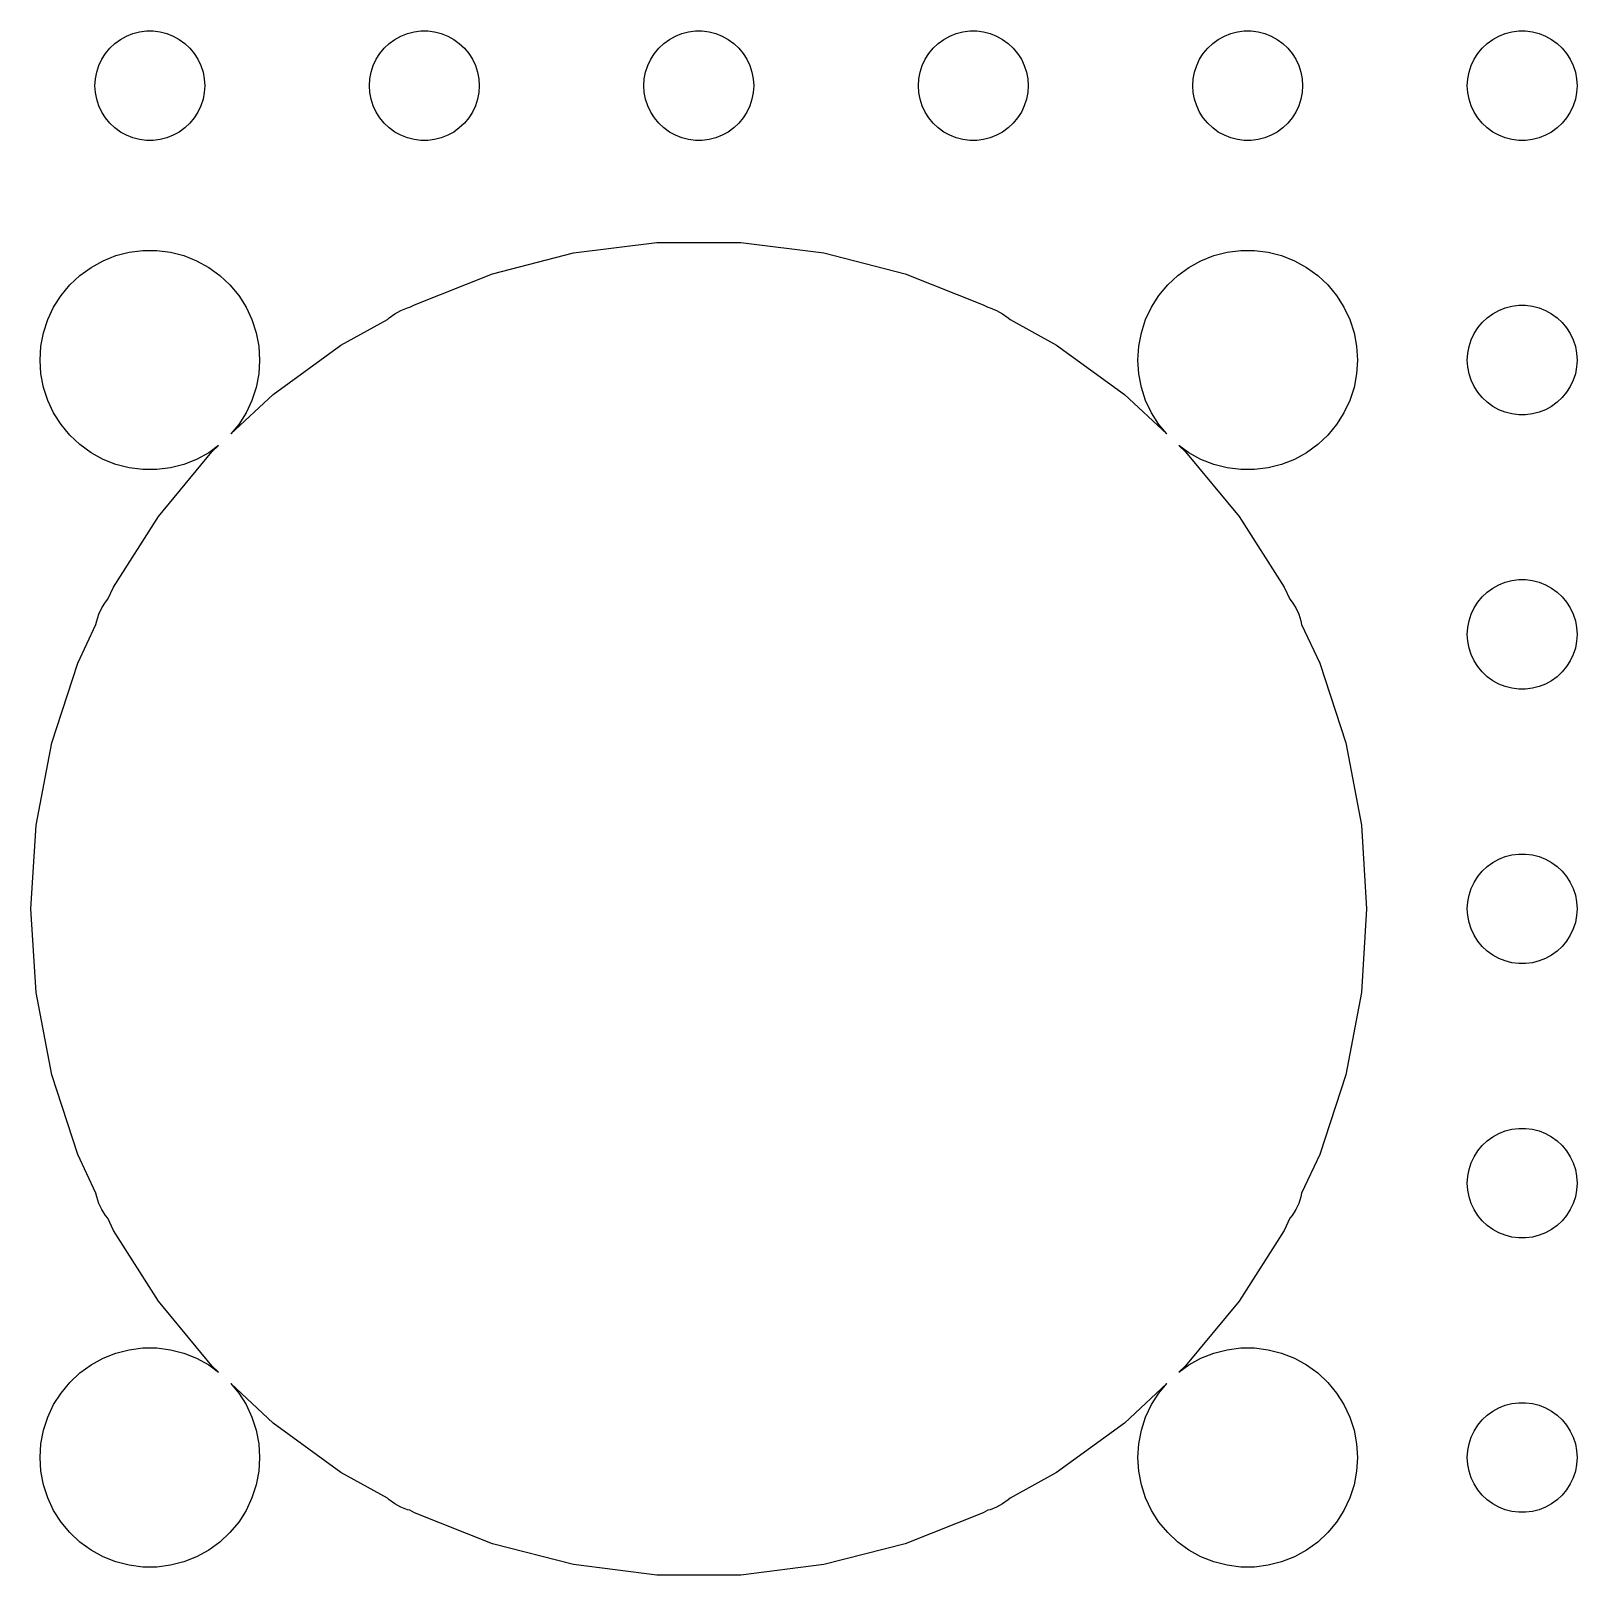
# Model space of a CAD drawing. Header units: metres. Extents: x -157 to 157, y -157 to 157.
# Drawn here: x -18.25 to 24, y -18.21 to 24 of the extents above; entities that cross this region are included whole.
import ezdxf

# ---------------------------------------------------------------- set-up
doc = ezdxf.new("R2010")
doc.units = ezdxf.units.M

msp = doc.modelspace()

# ---------------------------------------------------------------- linework, layer by layer
for p, q in [((-15.9561, 23.6558), (-15.8037, 23.7665)), ((-15.8037, 23.7665), (-15.6387, 23.8572)), ((-15.6387, 23.8572), (-15.4635, 23.9266)), ((-15.4635, 23.9266), (-15.2811, 23.9734)), ((-15.2811, 23.9734), (-15.0942, 23.997)), ((-15.0942, 23.997), (-14.9058, 23.997)), ((-14.9058, 23.997), (-14.7189, 23.9734)), ((-14.7189, 23.9734), (-14.5365, 23.9266)), ((-14.5365, 23.9266), (-14.3613, 23.8572)), ((-14.3613, 23.8572), (-14.1963, 23.7665)), ((-14.1963, 23.7665), (-14.0439, 23.6558)), ((-8.45613, 23.6558), (-8.30373, 23.7665)), ((-8.30373, 23.7665), (-8.13866, 23.8572)), ((-8.13866, 23.8572), (-7.96352, 23.9266)), ((-7.96352, 23.9266), (-7.78107, 23.9734)), ((-7.78107, 23.9734), (-7.59418, 23.997)), ((-7.59418, 23.997), (-7.40581, 23.997)), ((-7.40581, 23.997), (-7.21892, 23.9734)), ((-7.21892, 23.9734), (-7.03647, 23.9266)), ((-7.03647, 23.9266), (-6.86133, 23.8572)), ((-6.86133, 23.8572), (-6.69626, 23.7665)), ((-6.69626, 23.7665), (-6.54385, 23.6558)), ((-0.95613, 23.6558), (-0.80373, 23.7665)), ((-0.80373, 23.7665), (-0.63866, 23.8572)), ((-0.63866, 23.8572), (-0.46352, 23.9266)), ((-0.46352, 23.9266), (-0.28107, 23.9734)), ((-0.28107, 23.9734), (-0.09418, 23.997)), ((-0.09418, 23.997), (0.09418, 23.997)), ((0.09418, 23.997), (0.28107, 23.9734)), ((0.28107, 23.9734), (0.46352, 23.9266)), ((0.46352, 23.9266), (0.63866, 23.8572)), ((0.63866, 23.8572), (0.80373, 23.7665)), ((0.80373, 23.7665), (0.95613, 23.6558)), ((6.54385, 23.6558), (6.69626, 23.7665)), ((6.69626, 23.7665), (6.86133, 23.8572)), ((6.86133, 23.8572), (7.03647, 23.9266)), ((7.03647, 23.9266), (7.21892, 23.9734)), ((7.21892, 23.9734), (7.40581, 23.997)), ((7.40581, 23.997), (7.59418, 23.997)), ((7.59418, 23.997), (7.78107, 23.9734)), ((7.78107, 23.9734), (7.96352, 23.9266)), ((7.96352, 23.9266), (8.13866, 23.8572)), ((8.13866, 23.8572), (8.30373, 23.7665)), ((8.30373, 23.7665), (8.45613, 23.6558)), ((14.0439, 23.6558), (14.1963, 23.7665)), ((14.1963, 23.7665), (14.3613, 23.8572)), ((14.3613, 23.8572), (14.5365, 23.9266)), ((14.5365, 23.9266), (14.7189, 23.9734)), ((14.7189, 23.9734), (14.9058, 23.997)), ((14.9058, 23.997), (15.0942, 23.997)), ((15.0942, 23.997), (15.2811, 23.9734)), ((15.2811, 23.9734), (15.4635, 23.9266)), ((15.4635, 23.9266), (15.6387, 23.8572)), ((15.6387, 23.8572), (15.8037, 23.7665)), ((15.8037, 23.7665), (15.9561, 23.6558)), ((21.5439, 23.6558), (21.6963, 23.7665)), ((21.6963, 23.7665), (21.8613, 23.8572)), ((21.8613, 23.8572), (22.0365, 23.9266)), ((22.0365, 23.9266), (22.2189, 23.9734)), ((22.2189, 23.9734), (22.4058, 23.997)), ((22.4058, 23.997), (22.5942, 23.997)), ((22.5942, 23.997), (22.7811, 23.9734)), ((22.7811, 23.9734), (22.9635, 23.9266)), ((22.9635, 23.9266), (23.1387, 23.8572)), ((23.1387, 23.8572), (23.3037, 23.7665)), ((23.3037, 23.7665), (23.4561, 23.6558)), ((-16.3145, 23.2226), (-16.2135, 23.3817)), ((-16.2135, 23.3817), (-16.0934, 23.5268)), ((-16.0934, 23.5268), (-15.9561, 23.6558)), ((-14.0439, 23.6558), (-13.9065, 23.5268)), ((-13.9065, 23.5268), (-13.7865, 23.3817)), ((-13.7865, 23.3817), (-13.6855, 23.2226)), ((-8.81445, 23.2226), (-8.71352, 23.3817)), ((-8.71352, 23.3817), (-8.59344, 23.5268)), ((-8.59344, 23.5268), (-8.45613, 23.6558)), ((-6.54385, 23.6558), (-6.40654, 23.5268)), ((-6.40654, 23.5268), (-6.28647, 23.3817)), ((-6.28647, 23.3817), (-6.18553, 23.2226)), ((-1.31445, 23.2226), (-1.21352, 23.3817)), ((-1.21352, 23.3817), (-1.09344, 23.5268)), ((-1.09344, 23.5268), (-0.95613, 23.6558)), ((0.95613, 23.6558), (1.09344, 23.5268)), ((1.09344, 23.5268), (1.21352, 23.3817)), ((1.21352, 23.3817), (1.31445, 23.2226)), ((6.18553, 23.2226), (6.28647, 23.3817)), ((6.28647, 23.3817), (6.40654, 23.5268)), ((6.40654, 23.5268), (6.54385, 23.6558)), ((8.45613, 23.6558), (8.59344, 23.5268)), ((8.59344, 23.5268), (8.71352, 23.3817)), ((8.71352, 23.3817), (8.81445, 23.2226)), ((13.6855, 23.2226), (13.7865, 23.3817)), ((13.7865, 23.3817), (13.9065, 23.5268)), ((13.9065, 23.5268), (14.0439, 23.6558)), ((15.9561, 23.6558), (16.0934, 23.5268)), ((16.0934, 23.5268), (16.2135, 23.3817)), ((16.2135, 23.3817), (16.3145, 23.2226)), ((21.1855, 23.2226), (21.2865, 23.3817)), ((21.2865, 23.3817), (21.4065, 23.5268)), ((21.4065, 23.5268), (21.5439, 23.6558)), ((23.4561, 23.6558), (23.5934, 23.5268)), ((23.5934, 23.5268), (23.7135, 23.3817)), ((23.7135, 23.3817), (23.8145, 23.2226)), ((-16.4882, 22.688), (-16.4529, 22.873)), ((-16.4529, 22.873), (-16.3947, 23.0522)), ((-16.3947, 23.0522), (-16.3145, 23.2226)), ((-13.6855, 23.2226), (-13.6053, 23.0522)), ((-13.6053, 23.0522), (-13.5471, 22.873)), ((-13.5471, 22.873), (-13.5118, 22.688)), ((-8.98816, 22.688), (-8.95287, 22.873)), ((-8.95287, 22.873), (-8.89465, 23.0522)), ((-8.89465, 23.0522), (-8.81445, 23.2226)), ((-6.18553, 23.2226), (-6.10533, 23.0522)), ((-6.10533, 23.0522), (-6.04712, 22.873)), ((-6.04712, 22.873), (-6.01183, 22.688)), ((-1.48816, 22.688), (-1.45287, 22.873)), ((-1.45287, 22.873), (-1.39465, 23.0522)), ((-1.39465, 23.0522), (-1.31445, 23.2226)), ((1.31445, 23.2226), (1.39465, 23.0522)), ((1.39465, 23.0522), (1.45287, 22.873)), ((1.45287, 22.873), (1.48816, 22.688)), ((6.01183, 22.688), (6.04712, 22.873)), ((6.04712, 22.873), (6.10533, 23.0522)), ((6.10533, 23.0522), (6.18553, 23.2226)), ((8.81445, 23.2226), (8.89465, 23.0522)), ((8.89465, 23.0522), (8.95287, 22.873)), ((8.95287, 22.873), (8.98816, 22.688)), ((13.5118, 22.688), (13.5471, 22.873)), ((13.5471, 22.873), (13.6053, 23.0522)), ((13.6053, 23.0522), (13.6855, 23.2226)), ((16.3145, 23.2226), (16.3947, 23.0522)), ((16.3947, 23.0522), (16.4529, 22.873)), ((16.4529, 22.873), (16.4882, 22.688)), ((21.0118, 22.688), (21.0471, 22.873)), ((21.0471, 22.873), (21.1053, 23.0522)), ((21.1053, 23.0522), (21.1855, 23.2226)), ((23.8145, 23.2226), (23.8947, 23.0522)), ((23.8947, 23.0522), (23.9529, 22.873)), ((23.9529, 22.873), (23.9882, 22.688)), ((-16.5, 22.5), (-16.4882, 22.688)), ((-16.4882, 22.312), (-16.5, 22.5)), ((-13.5118, 22.688), (-13.5, 22.5)), ((-13.5, 22.5), (-13.5118, 22.312)), ((-9, 22.5), (-8.98816, 22.688)), ((-8.98816, 22.312), (-9, 22.5)), ((-6.01183, 22.688), (-6, 22.5)), ((-6, 22.5), (-6.01183, 22.312)), ((-1.5, 22.5), (-1.48816, 22.688)), ((-1.48816, 22.312), (-1.5, 22.5)), ((1.48816, 22.688), (1.5, 22.5)), ((1.5, 22.5), (1.48816, 22.312)), ((6, 22.5), (6.01183, 22.688)), ((6.01183, 22.312), (6, 22.5)), ((8.98816, 22.688), (9, 22.5)), ((9, 22.5), (8.98816, 22.312)), ((13.5, 22.5), (13.5118, 22.688)), ((13.5118, 22.312), (13.5, 22.5)), ((16.4882, 22.688), (16.5, 22.5)), ((16.5, 22.5), (16.4882, 22.312)), ((21, 22.5), (21.0118, 22.688)), ((21.0118, 22.312), (21, 22.5)), ((23.9882, 22.688), (24, 22.5)), ((24, 22.5), (23.9882, 22.312)), ((-16.4529, 22.127), (-16.4882, 22.312)), ((-16.3947, 21.9478), (-16.4529, 22.127)), ((-13.5471, 22.127), (-13.6053, 21.9478)), ((-13.5118, 22.312), (-13.5471, 22.127)), ((-8.95287, 22.127), (-8.98816, 22.312)), ((-8.89465, 21.9478), (-8.95287, 22.127)), ((-6.04712, 22.127), (-6.10533, 21.9478)), ((-6.01183, 22.312), (-6.04712, 22.127)), ((-1.45287, 22.127), (-1.48816, 22.312)), ((-1.39465, 21.9478), (-1.45287, 22.127)), ((1.45287, 22.127), (1.39465, 21.9478)), ((1.48816, 22.312), (1.45287, 22.127)), ((6.04712, 22.127), (6.01183, 22.312)), ((6.10533, 21.9478), (6.04712, 22.127)), ((8.95287, 22.127), (8.89465, 21.9478)), ((8.98816, 22.312), (8.95287, 22.127)), ((13.5471, 22.127), (13.5118, 22.312)), ((13.6053, 21.9478), (13.5471, 22.127)), ((16.4529, 22.127), (16.3947, 21.9478)), ((16.4882, 22.312), (16.4529, 22.127)), ((21.0471, 22.127), (21.0118, 22.312)), ((21.1053, 21.9478), (21.0471, 22.127)), ((23.9529, 22.127), (23.8947, 21.9478)), ((23.9882, 22.312), (23.9529, 22.127)), ((-16.3145, 21.7774), (-16.3947, 21.9478)), ((-16.2135, 21.6183), (-16.3145, 21.7774)), ((-16.0934, 21.4732), (-16.2135, 21.6183)), ((-13.7865, 21.6183), (-13.9065, 21.4732)), ((-13.6855, 21.7774), (-13.7865, 21.6183)), ((-13.6053, 21.9478), (-13.6855, 21.7774)), ((-8.81445, 21.7774), (-8.89465, 21.9478)), ((-8.71352, 21.6183), (-8.81445, 21.7774)), ((-8.59344, 21.4732), (-8.71352, 21.6183)), ((-6.28647, 21.6183), (-6.40654, 21.4732)), ((-6.18553, 21.7774), (-6.28647, 21.6183)), ((-6.10533, 21.9478), (-6.18553, 21.7774)), ((-1.31445, 21.7774), (-1.39465, 21.9478)), ((-1.21352, 21.6183), (-1.31445, 21.7774)), ((-1.09344, 21.4732), (-1.21352, 21.6183)), ((1.21352, 21.6183), (1.09344, 21.4732)), ((1.31445, 21.7774), (1.21352, 21.6183)), ((1.39465, 21.9478), (1.31445, 21.7774)), ((6.18553, 21.7774), (6.10533, 21.9478)), ((6.28647, 21.6183), (6.18553, 21.7774)), ((6.40654, 21.4732), (6.28647, 21.6183)), ((8.71352, 21.6183), (8.59344, 21.4732)), ((8.81445, 21.7774), (8.71352, 21.6183)), ((8.89465, 21.9478), (8.81445, 21.7774)), ((13.6855, 21.7774), (13.6053, 21.9478)), ((13.7865, 21.6183), (13.6855, 21.7774)), ((13.9065, 21.4732), (13.7865, 21.6183)), ((16.2135, 21.6183), (16.0934, 21.4732)), ((16.3145, 21.7774), (16.2135, 21.6183)), ((16.3947, 21.9478), (16.3145, 21.7774)), ((21.1855, 21.7774), (21.1053, 21.9478)), ((21.2865, 21.6183), (21.1855, 21.7774)), ((21.4065, 21.4732), (21.2865, 21.6183)), ((23.7135, 21.6183), (23.5934, 21.4732)), ((23.8145, 21.7774), (23.7135, 21.6183)), ((23.8947, 21.9478), (23.8145, 21.7774)), ((-15.9561, 21.3442), (-16.0934, 21.4732)), ((-15.8037, 21.2335), (-15.9561, 21.3442)), ((-15.6387, 21.1427), (-15.8037, 21.2335)), ((-15.4635, 21.0734), (-15.6387, 21.1427)), ((-14.3613, 21.1427), (-14.5365, 21.0734)), ((-14.1963, 21.2335), (-14.3613, 21.1427)), ((-14.0439, 21.3442), (-14.1963, 21.2335)), ((-13.9065, 21.4732), (-14.0439, 21.3442)), ((-8.45613, 21.3442), (-8.59344, 21.4732)), ((-8.30373, 21.2335), (-8.45613, 21.3442)), ((-8.13866, 21.1427), (-8.30373, 21.2335)), ((-7.96352, 21.0734), (-8.13866, 21.1427)), ((-6.86133, 21.1427), (-7.03647, 21.0734)), ((-6.69626, 21.2335), (-6.86133, 21.1427)), ((-6.54385, 21.3442), (-6.69626, 21.2335)), ((-6.40654, 21.4732), (-6.54385, 21.3442)), ((-0.95613, 21.3442), (-1.09344, 21.4732)), ((-0.80373, 21.2335), (-0.95613, 21.3442)), ((-0.63866, 21.1427), (-0.80373, 21.2335)), ((-0.46352, 21.0734), (-0.63866, 21.1427)), ((0.63866, 21.1427), (0.46352, 21.0734)), ((0.80373, 21.2335), (0.63866, 21.1427)), ((0.95613, 21.3442), (0.80373, 21.2335)), ((1.09344, 21.4732), (0.95613, 21.3442)), ((6.54385, 21.3442), (6.40654, 21.4732)), ((6.69626, 21.2335), (6.54385, 21.3442)), ((6.86133, 21.1427), (6.69626, 21.2335)), ((7.03647, 21.0734), (6.86133, 21.1427)), ((8.13866, 21.1427), (7.96352, 21.0734)), ((8.30373, 21.2335), (8.13866, 21.1427)), ((8.45613, 21.3442), (8.30373, 21.2335)), ((8.59344, 21.4732), (8.45613, 21.3442)), ((14.0439, 21.3442), (13.9065, 21.4732)), ((14.1963, 21.2335), (14.0439, 21.3442)), ((14.3613, 21.1427), (14.1963, 21.2335)), ((14.5365, 21.0734), (14.3613, 21.1427)), ((15.6387, 21.1427), (15.4635, 21.0734)), ((15.8037, 21.2335), (15.6387, 21.1427)), ((15.9561, 21.3442), (15.8037, 21.2335)), ((16.0934, 21.4732), (15.9561, 21.3442)), ((21.5439, 21.3442), (21.4065, 21.4732)), ((21.6963, 21.2335), (21.5439, 21.3442)), ((21.8613, 21.1427), (21.6963, 21.2335)), ((22.0365, 21.0734), (21.8613, 21.1427)), ((23.1387, 21.1427), (22.9635, 21.0734)), ((23.3037, 21.2335), (23.1387, 21.1427)), ((23.4561, 21.3442), (23.3037, 21.2335)), ((23.5934, 21.4732), (23.4561, 21.3442)), ((-15.2811, 21.0266), (-15.4635, 21.0734)), ((-15.0942, 21.003), (-15.2811, 21.0266)), ((-14.9058, 21.003), (-15.0942, 21.003)), ((-14.7189, 21.0266), (-14.9058, 21.003)), ((-14.5365, 21.0734), (-14.7189, 21.0266)), ((-7.78107, 21.0266), (-7.96352, 21.0734)), ((-7.59418, 21.003), (-7.78107, 21.0266)), ((-7.40581, 21.003), (-7.59418, 21.003)), ((-7.21892, 21.0266), (-7.40581, 21.003)), ((-7.03647, 21.0734), (-7.21892, 21.0266)), ((-0.28107, 21.0266), (-0.46352, 21.0734)), ((-0.09418, 21.003), (-0.28107, 21.0266)), ((0.09418, 21.003), (-0.09418, 21.003)), ((0.28107, 21.0266), (0.09418, 21.003)), ((0.46352, 21.0734), (0.28107, 21.0266)), ((7.21892, 21.0266), (7.03647, 21.0734)), ((7.40581, 21.003), (7.21892, 21.0266)), ((7.59418, 21.003), (7.40581, 21.003)), ((7.78107, 21.0266), (7.59418, 21.003)), ((7.96352, 21.0734), (7.78107, 21.0266)), ((14.7189, 21.0266), (14.5365, 21.0734)), ((14.9058, 21.003), (14.7189, 21.0266)), ((15.0942, 21.003), (14.9058, 21.003)), ((15.2811, 21.0266), (15.0942, 21.003)), ((15.4635, 21.0734), (15.2811, 21.0266)), ((22.2189, 21.0266), (22.0365, 21.0734)), ((22.4058, 21.003), (22.2189, 21.0266)), ((22.5942, 21.003), (22.4058, 21.003)), ((22.7811, 21.0266), (22.5942, 21.003)), ((22.9635, 21.0734), (22.7811, 21.0266)), ((-3.41971, 17.9267), (-1.14592, 18.214)), ((-1.14592, 18.214), (1.14592, 18.214)), ((1.14592, 18.214), (3.41971, 17.9267)), ((-16.2773, 17.7145), (-15.927, 17.8532)), ((-15.927, 17.8532), (-15.5621, 17.9469)), ((-15.5621, 17.9469), (-15.1884, 17.9941)), ((-15.1884, 17.9941), (-14.8116, 17.9941)), ((-14.8116, 17.9941), (-14.4379, 17.9469)), ((-14.4379, 17.9469), (-14.0729, 17.8532)), ((-14.0729, 17.8532), (-13.7227, 17.7145)), ((-5.63956, 17.3568), (-3.41971, 17.9267)), ((3.41971, 17.9267), (5.63956, 17.3568)), ((13.7227, 17.7145), (14.0729, 17.8532)), ((14.0729, 17.8532), (14.4379, 17.9469)), ((14.4379, 17.9469), (14.8116, 17.9941)), ((14.8116, 17.9941), (15.1884, 17.9941)), ((15.1884, 17.9941), (15.5621, 17.9469)), ((15.5621, 17.9469), (15.927, 17.8532)), ((15.927, 17.8532), (16.2773, 17.7145)), ((-16.9123, 17.3115), (-16.6075, 17.533)), ((-16.6075, 17.533), (-16.2773, 17.7145)), ((-13.7227, 17.7145), (-13.3925, 17.533)), ((-13.3925, 17.533), (-13.0877, 17.3115)), ((-7.77046, 16.5131), (-5.63956, 17.3568)), ((5.63956, 17.3568), (7.77046, 16.5131)), ((13.0877, 17.3115), (13.3925, 17.533)), ((13.3925, 17.533), (13.7227, 17.7145)), ((16.2773, 17.7145), (16.6075, 17.533)), ((16.6075, 17.533), (16.9123, 17.3115)), ((-17.427, 16.7634), (-17.1869, 17.0536)), ((-17.1869, 17.0536), (-16.9123, 17.3115)), ((-13.0877, 17.3115), (-12.8131, 17.0536)), ((-12.8131, 17.0536), (-12.5729, 16.7634)), ((12.5729, 16.7634), (12.8131, 17.0536)), ((12.8131, 17.0536), (13.0877, 17.3115)), ((16.9123, 17.3115), (17.1869, 17.0536)), ((17.1869, 17.0536), (17.427, 16.7634)), ((-17.6289, 16.4453), (-17.427, 16.7634)), ((-12.5729, 16.7634), (-12.3711, 16.4453)), ((-7.89655, 16.4438), (-7.77046, 16.5131)), ((7.77046, 16.5131), (7.89655, 16.4438)), ((12.3711, 16.4453), (12.5729, 16.7634)), ((17.427, 16.7634), (17.6289, 16.4453)), ((22.2189, 16.4734), (22.4058, 16.497)), ((22.4058, 16.497), (22.5942, 16.497)), ((22.5942, 16.497), (22.7811, 16.4734)), ((-17.9057, 15.7461), (-17.7893, 16.1044)), ((-17.7893, 16.1044), (-17.6289, 16.4453)), ((-12.3711, 16.4453), (-12.2107, 16.1044)), ((-12.2107, 16.1044), (-12.0942, 15.7461)), ((-9.77882, 15.409), (-8.50653, 16.1084)), ((-8.50653, 16.1084), (-8.45613, 16.1558)), ((-8.45613, 16.1558), (-8.30373, 16.2665)), ((-8.30373, 16.2665), (-8.13866, 16.3572)), ((-8.13866, 16.3572), (-7.96352, 16.4266)), ((-7.96352, 16.4266), (-7.89655, 16.4438)), ((7.89655, 16.4438), (7.96352, 16.4266)), ((7.96352, 16.4266), (8.13866, 16.3572)), ((8.13866, 16.3572), (8.30373, 16.2665)), ((8.30373, 16.2665), (8.45613, 16.1558)), ((8.45613, 16.1558), (8.50653, 16.1084)), ((8.50653, 16.1084), (9.77882, 15.409)), ((12.0942, 15.7461), (12.2107, 16.1044)), ((12.2107, 16.1044), (12.3711, 16.4453)), ((17.6289, 16.4453), (17.7893, 16.1044)), ((17.7893, 16.1044), (17.9057, 15.7461)), ((21.4065, 16.0268), (21.5439, 16.1558)), ((21.5439, 16.1558), (21.6963, 16.2665)), ((21.6963, 16.2665), (21.8613, 16.3572)), ((21.8613, 16.3572), (22.0365, 16.4266)), ((22.0365, 16.4266), (22.2189, 16.4734)), ((22.7811, 16.4734), (22.9635, 16.4266)), ((22.9635, 16.4266), (23.1387, 16.3572)), ((23.1387, 16.3572), (23.3037, 16.2665)), ((23.3037, 16.2665), (23.4561, 16.1558)), ((23.4561, 16.1558), (23.5934, 16.0268)), ((-17.9763, 15.376), (-17.9057, 15.7461)), ((-12.0942, 15.7461), (-12.0237, 15.376)), ((12.0237, 15.376), (12.0942, 15.7461)), ((17.9057, 15.7461), (17.9763, 15.376)), ((21.1053, 15.5522), (21.1855, 15.7226)), ((21.1855, 15.7226), (21.2865, 15.8817)), ((21.2865, 15.8817), (21.4065, 16.0268)), ((23.5934, 16.0268), (23.7135, 15.8817)), ((23.7135, 15.8817), (23.8145, 15.7226)), ((23.8145, 15.7226), (23.8947, 15.5522)), ((-18, 15), (-17.9763, 15.376)), ((-12.0237, 15.376), (-12, 15)), ((-11.633, 14.0619), (-9.77882, 15.409)), ((9.77882, 15.409), (11.633, 14.0619)), ((12, 15), (12.0237, 15.376)), ((17.9763, 15.376), (18, 15)), ((21.0118, 15.188), (21.0471, 15.373)), ((21.0471, 15.373), (21.1053, 15.5522)), ((23.8947, 15.5522), (23.9529, 15.373)), ((23.9529, 15.373), (23.9882, 15.188)), ((-17.9763, 14.624), (-18, 15)), ((-12, 15), (-12.0237, 14.624)), ((12.0237, 14.624), (12, 15)), ((18, 15), (17.9763, 14.624)), ((21, 15), (21.0118, 15.188)), ((21.0118, 14.812), (21, 15)), ((21.0471, 14.627), (21.0118, 14.812)), ((23.9882, 14.812), (23.9529, 14.627)), ((23.9882, 15.188), (24, 15)), ((24, 15), (23.9882, 14.812)), ((-17.9057, 14.2539), (-17.9763, 14.624)), ((-12.0237, 14.624), (-12.0942, 14.2539)), ((12.0942, 14.2539), (12.0237, 14.624)), ((17.9763, 14.624), (17.9057, 14.2539)), ((21.1053, 14.4478), (21.0471, 14.627)), ((21.1855, 14.2774), (21.1053, 14.4478)), ((23.8947, 14.4478), (23.8145, 14.2774)), ((23.9529, 14.627), (23.8947, 14.4478)), ((-17.7893, 13.8956), (-17.9057, 14.2539)), ((-12.786, 12.9791), (-11.633, 14.0619)), ((-12.0942, 14.2539), (-12.2107, 13.8956)), ((11.633, 14.0619), (12.786, 12.9791)), ((12.2107, 13.8956), (12.0942, 14.2539)), ((17.9057, 14.2539), (17.7893, 13.8956)), ((21.2865, 14.1183), (21.1855, 14.2774)), ((21.4065, 13.9732), (21.2865, 14.1183)), ((21.5439, 13.8442), (21.4065, 13.9732)), ((23.5934, 13.9732), (23.4561, 13.8442)), ((23.7135, 14.1183), (23.5934, 13.9732)), ((23.8145, 14.2774), (23.7135, 14.1183)), ((-17.6289, 13.5547), (-17.7893, 13.8956)), ((-17.427, 13.2366), (-17.6289, 13.5547)), ((-12.3711, 13.5547), (-12.5729, 13.2366)), ((-12.2107, 13.8956), (-12.3711, 13.5547)), ((12.3711, 13.5547), (12.2107, 13.8956)), ((12.5729, 13.2366), (12.3711, 13.5547)), ((17.6289, 13.5547), (17.427, 13.2366)), ((17.7893, 13.8956), (17.6289, 13.5547)), ((21.6963, 13.7335), (21.5439, 13.8442)), ((21.8613, 13.6427), (21.6963, 13.7335)), ((22.0365, 13.5734), (21.8613, 13.6427)), ((22.2189, 13.5266), (22.0365, 13.5734)), ((22.4058, 13.5029), (22.2189, 13.5266)), ((22.7811, 13.5266), (22.5942, 13.5029)), ((22.9635, 13.5734), (22.7811, 13.5266)), ((23.1387, 13.6427), (22.9635, 13.5734)), ((23.3037, 13.7335), (23.1387, 13.6427)), ((23.4561, 13.8442), (23.3037, 13.7335)), ((-17.1869, 12.9464), (-17.427, 13.2366)), ((-12.5729, 13.2366), (-12.786, 12.9791)), ((12.786, 12.9791), (12.5729, 13.2366)), ((17.427, 13.2366), (17.1869, 12.9464)), ((22.5942, 13.5029), (22.4058, 13.5029)), ((-16.9123, 12.6884), (-17.1869, 12.9464)), ((-16.6075, 12.467), (-16.9123, 12.6884)), ((16.9123, 12.6884), (16.6075, 12.467)), ((17.1869, 12.9464), (16.9123, 12.6884)), ((-16.2773, 12.2855), (-16.6075, 12.467)), ((-15.927, 12.1468), (-16.2773, 12.2855)), ((-14.7646, 10.7271), (-13.3037, 12.493)), ((-13.7227, 12.2855), (-14.0729, 12.1468)), ((-13.3925, 12.467), (-13.7227, 12.2855)), ((-13.1221, 12.6635), (-13.3925, 12.467)), ((-13.3037, 12.493), (-13.1221, 12.6635)), ((13.3925, 12.467), (13.1221, 12.6635)), ((13.1221, 12.6635), (13.3037, 12.493)), ((13.3037, 12.493), (14.7646, 10.7271)), ((13.7227, 12.2855), (13.3925, 12.467)), ((14.0729, 12.1468), (13.7227, 12.2855)), ((16.2773, 12.2855), (15.927, 12.1468)), ((16.6075, 12.467), (16.2773, 12.2855)), ((-15.5621, 12.0531), (-15.927, 12.1468)), ((-15.1884, 12.0059), (-15.5621, 12.0531)), ((-14.8116, 12.0059), (-15.1884, 12.0059)), ((-14.4379, 12.0531), (-14.8116, 12.0059)), ((-14.0729, 12.1468), (-14.4379, 12.0531)), ((14.4379, 12.0531), (14.0729, 12.1468)), ((14.8116, 12.0059), (14.4379, 12.0531)), ((15.1884, 12.0059), (14.8116, 12.0059)), ((15.5621, 12.0531), (15.1884, 12.0059)), ((15.927, 12.1468), (15.5621, 12.0531)), ((-15.9926, 8.79199), (-14.7646, 10.7271)), ((14.7646, 10.7271), (15.9926, 8.79199)), ((21.8613, 8.85724), (22.0365, 8.92657)), ((22.0365, 8.92657), (22.2189, 8.97342)), ((22.2189, 8.97342), (22.4058, 8.99704)), ((22.4058, 8.99704), (22.5942, 8.99704)), ((22.5942, 8.99704), (22.7811, 8.97342)), ((22.7811, 8.97342), (22.9635, 8.92657)), ((22.9635, 8.92657), (23.1387, 8.85724)), ((-16.2135, 8.38167), (-16.1489, 8.45973)), ((-16.1489, 8.45973), (-15.9926, 8.79199)), ((15.9926, 8.79199), (16.1489, 8.45973)), ((16.1489, 8.45973), (16.2135, 8.38167)), ((21.2865, 8.38167), (21.4065, 8.52681)), ((21.4065, 8.52681), (21.5439, 8.65576)), ((21.5439, 8.65576), (21.6963, 8.76648)), ((21.6963, 8.76648), (21.8613, 8.85724)), ((23.1387, 8.85724), (23.3037, 8.76648)), ((23.3037, 8.76648), (23.4561, 8.65576)), ((23.4561, 8.65576), (23.5934, 8.52681)), ((23.5934, 8.52681), (23.7135, 8.38167)), ((-16.4529, 7.87303), (-16.3947, 8.05219)), ((-16.3947, 8.05219), (-16.3145, 8.22263)), ((-16.3145, 8.22263), (-16.2135, 8.38167)), ((16.2135, 8.38167), (16.3145, 8.22263)), ((16.3145, 8.22263), (16.3947, 8.05219)), ((16.3947, 8.05219), (16.4529, 7.87303)), ((21.0471, 7.87303), (21.1053, 8.05219)), ((21.1053, 8.05219), (21.1855, 8.22263)), ((21.1855, 8.22263), (21.2865, 8.38167)), ((23.7135, 8.38167), (23.8145, 8.22263)), ((23.8145, 8.22263), (23.8947, 8.05219)), ((23.8947, 8.05219), (23.9529, 7.87303)), ((-16.9684, 6.71826), (-16.4718, 7.77351)), ((-16.4718, 7.77351), (-16.4529, 7.87303)), ((16.4529, 7.87303), (16.4718, 7.77351)), ((16.4718, 7.77351), (16.9684, 6.71826)), ((21, 7.5), (21.0118, 7.68799)), ((21.0118, 7.68799), (21.0471, 7.87303)), ((23.9529, 7.87303), (23.9882, 7.68799)), ((23.9882, 7.68799), (24, 7.5)), ((21.0118, 7.312), (21, 7.5)), ((21.0471, 7.12695), (21.0118, 7.312)), ((23.9882, 7.312), (23.9529, 7.12695)), ((24, 7.5), (23.9882, 7.312)), ((21.1053, 6.9478), (21.0471, 7.12695)), ((21.1855, 6.77736), (21.1053, 6.9478)), ((21.2865, 6.61832), (21.1855, 6.77736)), ((23.8145, 6.77736), (23.7135, 6.61832)), ((23.8947, 6.9478), (23.8145, 6.77736)), ((23.9529, 7.12695), (23.8947, 6.9478)), ((-17.6766, 4.53859), (-16.9684, 6.71826)), ((16.9684, 6.71826), (17.6766, 4.53859)), ((21.4065, 6.47318), (21.2865, 6.61832)), ((21.5439, 6.34422), (21.4065, 6.47318)), ((21.6963, 6.23351), (21.5439, 6.34422)), ((23.4561, 6.34422), (23.3037, 6.23351)), ((23.5934, 6.47318), (23.4561, 6.34422)), ((23.7135, 6.61832), (23.5934, 6.47318)), ((21.8613, 6.14275), (21.6963, 6.23351)), ((22.0365, 6.07341), (21.8613, 6.14275)), ((22.2189, 6.02657), (22.0365, 6.07341)), ((22.4058, 6.00294), (22.2189, 6.02657)), ((22.5942, 6.00294), (22.4058, 6.00294)), ((22.7811, 6.02657), (22.5942, 6.00294)), ((22.9635, 6.07341), (22.7811, 6.02657)), ((23.1387, 6.14275), (22.9635, 6.07341)), ((23.3037, 6.23351), (23.1387, 6.14275)), ((-18.1061, 2.28732), (-17.6766, 4.53859)), ((17.6766, 4.53859), (18.1061, 2.28732)), ((-18.25, 0), (-18.1061, 2.28732)), ((18.1061, 2.28732), (18.25, 0)), ((21.6963, 1.26648), (21.8613, 1.35724)), ((21.8613, 1.35724), (22.0365, 1.42657)), ((22.0365, 1.42657), (22.2189, 1.47342)), ((22.2189, 1.47342), (22.4058, 1.49704)), ((22.4058, 1.49704), (22.5942, 1.49704)), ((22.5942, 1.49704), (22.7811, 1.47342)), ((22.7811, 1.47342), (22.9635, 1.42657)), ((22.9635, 1.42657), (23.1387, 1.35724)), ((23.1387, 1.35724), (23.3037, 1.26648)), ((21.1855, 0.72263), (21.2865, 0.88167)), ((21.2865, 0.88167), (21.4065, 1.02681)), ((21.4065, 1.02681), (21.5439, 1.15576)), ((21.5439, 1.15576), (21.6963, 1.26648)), ((23.3037, 1.26648), (23.4561, 1.15576)), ((23.4561, 1.15576), (23.5934, 1.02681)), ((23.5934, 1.02681), (23.7135, 0.88167)), ((23.7135, 0.88167), (23.8145, 0.72263)), ((21.0471, 0.37303), (21.1053, 0.55219)), ((21.1053, 0.55219), (21.1855, 0.72263)), ((23.8145, 0.72263), (23.8947, 0.55219)), ((23.8947, 0.55219), (23.9529, 0.37303)), ((-18.1061, -2.28732), (-18.25, 0)), ((18.25, 0), (18.1061, -2.28732)), ((21, 0), (21.0118, 0.18799)), ((21.0118, -0.18799), (21, 0)), ((21.0118, 0.18799), (21.0471, 0.37303)), ((23.9529, 0.37303), (23.9882, 0.18799)), ((23.9882, 0.18799), (24, 0)), ((24, 0), (23.9882, -0.18799)), ((21.0471, -0.37303), (21.0118, -0.18799)), ((21.1053, -0.55219), (21.0471, -0.37303)), ((23.9529, -0.37303), (23.8947, -0.55219)), ((23.9882, -0.18799), (23.9529, -0.37303)), ((21.1855, -0.72263), (21.1053, -0.55219)), ((21.2865, -0.88167), (21.1855, -0.72263)), ((23.8145, -0.72263), (23.7135, -0.88167)), ((23.8947, -0.55219), (23.8145, -0.72263)), ((21.4065, -1.02681), (21.2865, -0.88167)), ((21.5439, -1.15576), (21.4065, -1.02681)), ((21.6963, -1.26648), (21.5439, -1.15576)), ((21.8613, -1.35724), (21.6963, -1.26648)), ((23.3037, -1.26648), (23.1387, -1.35724)), ((23.4561, -1.15576), (23.3037, -1.26648)), ((23.5934, -1.02681), (23.4561, -1.15576)), ((23.7135, -0.88167), (23.5934, -1.02681)), ((22.0365, -1.42657), (21.8613, -1.35724)), ((22.2189, -1.47342), (22.0365, -1.42657)), ((22.4058, -1.49704), (22.2189, -1.47342)), ((22.5942, -1.49704), (22.4058, -1.49704)), ((22.7811, -1.47342), (22.5942, -1.49704)), ((22.9635, -1.42657), (22.7811, -1.47342)), ((23.1387, -1.35724), (22.9635, -1.42657)), ((-17.6766, -4.53859), (-18.1061, -2.28732)), ((18.1061, -2.28732), (17.6766, -4.53859)), ((-16.9684, -6.71826), (-17.6766, -4.53859)), ((17.6766, -4.53859), (16.9684, -6.71826)), ((21.5439, -6.34422), (21.6963, -6.23351)), ((21.6963, -6.23351), (21.8613, -6.14275)), ((21.8613, -6.14275), (22.0365, -6.07341)), ((22.0365, -6.07341), (22.2189, -6.02657)), ((22.2189, -6.02657), (22.4058, -6.00294)), ((22.4058, -6.00294), (22.5942, -6.00294)), ((22.5942, -6.00294), (22.7811, -6.02657)), ((22.7811, -6.02657), (22.9635, -6.07341)), ((22.9635, -6.07341), (23.1387, -6.14275)), ((23.1387, -6.14275), (23.3037, -6.23351)), ((23.3037, -6.23351), (23.4561, -6.34422)), ((-16.4718, -7.77351), (-16.9684, -6.71826)), ((16.9684, -6.71826), (16.4718, -7.77351)), ((21.1855, -6.77736), (21.2865, -6.61832)), ((21.2865, -6.61832), (21.4065, -6.47318)), ((21.4065, -6.47318), (21.5439, -6.34422)), ((23.4561, -6.34422), (23.5934, -6.47318)), ((23.5934, -6.47318), (23.7135, -6.61832)), ((23.7135, -6.61832), (23.8145, -6.77736)), ((21.0118, -7.312), (21.0471, -7.12695)), ((21.0471, -7.12695), (21.1053, -6.9478)), ((21.1053, -6.9478), (21.1855, -6.77736)), ((23.8145, -6.77736), (23.8947, -6.9478)), ((23.8947, -6.9478), (23.9529, -7.12695)), ((23.9529, -7.12695), (23.9882, -7.312)), ((21, -7.5), (21.0118, -7.312)), ((21.0118, -7.68799), (21, -7.5)), ((23.9882, -7.312), (24, -7.5)), ((24, -7.5), (23.9882, -7.68799)), ((-16.4529, -7.87303), (-16.4718, -7.77351)), ((-16.3947, -8.05219), (-16.4529, -7.87303)), ((16.4529, -7.87303), (16.3947, -8.05219)), ((16.4718, -7.77351), (16.4529, -7.87303)), ((21.0471, -7.87303), (21.0118, -7.68799)), ((21.1053, -8.05219), (21.0471, -7.87303)), ((23.9529, -7.87303), (23.8947, -8.05219)), ((23.9882, -7.68799), (23.9529, -7.87303)), ((-16.3145, -8.22263), (-16.3947, -8.05219)), ((-16.2135, -8.38167), (-16.3145, -8.22263)), ((-16.1489, -8.45973), (-16.2135, -8.38167)), ((16.2135, -8.38167), (16.1489, -8.45973)), ((16.3145, -8.22263), (16.2135, -8.38167)), ((16.3947, -8.05219), (16.3145, -8.22263)), ((21.1855, -8.22263), (21.1053, -8.05219)), ((21.2865, -8.38167), (21.1855, -8.22263)), ((21.4065, -8.52681), (21.2865, -8.38167)), ((23.7135, -8.38167), (23.5934, -8.52681)), ((23.8145, -8.22263), (23.7135, -8.38167)), ((23.8947, -8.05219), (23.8145, -8.22263)), ((-15.9926, -8.79199), (-16.1489, -8.45973)), ((-14.7646, -10.7271), (-15.9926, -8.79199)), ((15.9926, -8.79199), (14.7646, -10.7271)), ((16.1489, -8.45973), (15.9926, -8.79199)), ((21.5439, -8.65576), (21.4065, -8.52681)), ((21.6963, -8.76648), (21.5439, -8.65576)), ((21.8613, -8.85724), (21.6963, -8.76648)), ((22.0365, -8.92657), (21.8613, -8.85724)), ((23.1387, -8.85724), (22.9635, -8.92657)), ((23.3037, -8.76648), (23.1387, -8.85724)), ((23.4561, -8.65576), (23.3037, -8.76648)), ((23.5934, -8.52681), (23.4561, -8.65576)), ((22.2189, -8.97342), (22.0365, -8.92657)), ((22.4058, -8.99704), (22.2189, -8.97342)), ((22.5942, -8.99704), (22.4058, -8.99704)), ((22.7811, -8.97342), (22.5942, -8.99704)), ((22.9635, -8.92657), (22.7811, -8.97342)), ((-13.3037, -12.493), (-14.7646, -10.7271)), ((14.7646, -10.7271), (13.3037, -12.493)), ((-16.2773, -12.2855), (-15.927, -12.1468)), ((-15.927, -12.1468), (-15.5621, -12.0531)), ((-15.5621, -12.0531), (-15.1884, -12.0059)), ((-15.1884, -12.0059), (-14.8116, -12.0059)), ((-14.8116, -12.0059), (-14.4379, -12.0531)), ((-14.4379, -12.0531), (-14.0729, -12.1468)), ((-14.0729, -12.1468), (-13.7227, -12.2855)), ((13.7227, -12.2855), (14.0729, -12.1468)), ((14.0729, -12.1468), (14.4379, -12.0531)), ((14.4379, -12.0531), (14.8116, -12.0059)), ((14.8116, -12.0059), (15.1884, -12.0059)), ((15.1884, -12.0059), (15.5621, -12.0531)), ((15.5621, -12.0531), (15.927, -12.1468)), ((15.927, -12.1468), (16.2773, -12.2855)), ((-16.9123, -12.6884), (-16.6075, -12.467)), ((-16.6075, -12.467), (-16.2773, -12.2855)), ((-13.7227, -12.2855), (-13.3925, -12.467)), ((-13.3925, -12.467), (-13.1221, -12.6635)), ((-13.1221, -12.6635), (-13.3037, -12.493)), ((13.1221, -12.6635), (13.3925, -12.467)), ((13.3037, -12.493), (13.1221, -12.6635)), ((13.3925, -12.467), (13.7227, -12.2855)), ((16.2773, -12.2855), (16.6075, -12.467)), ((16.6075, -12.467), (16.9123, -12.6884)), ((-17.427, -13.2366), (-17.1869, -12.9464)), ((-17.1869, -12.9464), (-16.9123, -12.6884)), ((-11.633, -14.0619), (-12.786, -12.9791)), ((-12.786, -12.9791), (-12.5729, -13.2366)), ((12.786, -12.9791), (11.633, -14.0619)), ((12.5729, -13.2366), (12.786, -12.9791)), ((16.9123, -12.6884), (17.1869, -12.9464)), ((17.1869, -12.9464), (17.427, -13.2366)), ((-17.6289, -13.5547), (-17.427, -13.2366)), ((-12.5729, -13.2366), (-12.3711, -13.5547)), ((12.3711, -13.5547), (12.5729, -13.2366)), ((17.427, -13.2366), (17.6289, -13.5547)), ((22.2189, -13.5266), (22.4058, -13.5029)), ((22.4058, -13.5029), (22.5942, -13.5029)), ((22.5942, -13.5029), (22.7811, -13.5266)), ((-17.9057, -14.2539), (-17.7893, -13.8956)), ((-17.7893, -13.8956), (-17.6289, -13.5547)), ((-12.3711, -13.5547), (-12.2107, -13.8956)), ((-12.2107, -13.8956), (-12.0942, -14.2539)), ((12.0942, -14.2539), (12.2107, -13.8956)), ((12.2107, -13.8956), (12.3711, -13.5547)), ((17.6289, -13.5547), (17.7893, -13.8956)), ((17.7893, -13.8956), (17.9057, -14.2539)), ((21.4065, -13.9732), (21.5439, -13.8442)), ((21.5439, -13.8442), (21.6963, -13.7335)), ((21.6963, -13.7335), (21.8613, -13.6427)), ((21.8613, -13.6427), (22.0365, -13.5734)), ((22.0365, -13.5734), (22.2189, -13.5266)), ((22.7811, -13.5266), (22.9635, -13.5734)), ((22.9635, -13.5734), (23.1387, -13.6427)), ((23.1387, -13.6427), (23.3037, -13.7335)), ((23.3037, -13.7335), (23.4561, -13.8442)), ((23.4561, -13.8442), (23.5934, -13.9732)), ((-17.9763, -14.624), (-17.9057, -14.2539)), ((-12.0942, -14.2539), (-12.0237, -14.624)), ((-9.77882, -15.409), (-11.633, -14.0619)), ((11.633, -14.0619), (9.77882, -15.409)), ((12.0237, -14.624), (12.0942, -14.2539)), ((17.9057, -14.2539), (17.9763, -14.624)), ((21.1053, -14.4478), (21.1855, -14.2774)), ((21.1855, -14.2774), (21.2865, -14.1183)), ((21.2865, -14.1183), (21.4065, -13.9732)), ((23.5934, -13.9732), (23.7135, -14.1183)), ((23.7135, -14.1183), (23.8145, -14.2774)), ((23.8145, -14.2774), (23.8947, -14.4478)), ((-18, -15), (-17.9763, -14.624)), ((-12.0237, -14.624), (-12, -15)), ((12, -15), (12.0237, -14.624)), ((17.9763, -14.624), (18, -15)), ((21.0118, -14.812), (21.0471, -14.627)), ((21.0471, -14.627), (21.1053, -14.4478)), ((23.8947, -14.4478), (23.9529, -14.627)), ((23.9529, -14.627), (23.9882, -14.812)), ((-17.9763, -15.376), (-18, -15)), ((-12, -15), (-12.0237, -15.376)), ((12.0237, -15.376), (12, -15)), ((18, -15), (17.9763, -15.376)), ((21, -15), (21.0118, -14.812)), ((21.0118, -15.188), (21, -15)), ((21.0471, -15.373), (21.0118, -15.188)), ((23.9882, -15.188), (23.9529, -15.373)), ((23.9882, -14.812), (24, -15)), ((24, -15), (23.9882, -15.188)), ((-17.9057, -15.7461), (-17.9763, -15.376)), ((-12.0237, -15.376), (-12.0942, -15.7461)), ((-8.50653, -16.1084), (-9.77882, -15.409)), ((9.77882, -15.409), (8.50653, -16.1084)), ((12.0942, -15.7461), (12.0237, -15.376)), ((17.9763, -15.376), (17.9057, -15.7461)), ((21.1053, -15.5522), (21.0471, -15.373)), ((21.1855, -15.7226), (21.1053, -15.5522)), ((23.8947, -15.5522), (23.8145, -15.7226)), ((23.9529, -15.373), (23.8947, -15.5522)), ((-17.7893, -16.1044), (-17.9057, -15.7461)), ((-12.0942, -15.7461), (-12.2107, -16.1044)), ((12.2107, -16.1044), (12.0942, -15.7461)), ((17.9057, -15.7461), (17.7893, -16.1044)), ((21.2865, -15.8817), (21.1855, -15.7226)), ((21.4065, -16.0268), (21.2865, -15.8817)), ((21.5439, -16.1558), (21.4065, -16.0268)), ((23.5934, -16.0268), (23.4561, -16.1558)), ((23.7135, -15.8817), (23.5934, -16.0268)), ((23.8145, -15.7226), (23.7135, -15.8817)), ((-17.6289, -16.4453), (-17.7893, -16.1044)), ((-17.427, -16.7634), (-17.6289, -16.4453)), ((-12.3711, -16.4453), (-12.5729, -16.7634)), ((-12.2107, -16.1044), (-12.3711, -16.4453)), ((-8.45613, -16.1558), (-8.50653, -16.1084)), ((-8.30373, -16.2665), (-8.45613, -16.1558)), ((-8.13866, -16.3572), (-8.30373, -16.2665)), ((-7.96352, -16.4266), (-8.13866, -16.3572)), ((-7.89655, -16.4438), (-7.96352, -16.4266)), ((-7.77046, -16.5131), (-7.89655, -16.4438)), ((7.89655, -16.4438), (7.77046, -16.5131)), ((7.96352, -16.4266), (7.89655, -16.4438)), ((8.13866, -16.3572), (7.96352, -16.4266)), ((8.30373, -16.2665), (8.13866, -16.3572)), ((8.45613, -16.1558), (8.30373, -16.2665)), ((8.50653, -16.1084), (8.45613, -16.1558)), ((12.3711, -16.4453), (12.2107, -16.1044)), ((12.5729, -16.7634), (12.3711, -16.4453)), ((17.6289, -16.4453), (17.427, -16.7634)), ((17.7893, -16.1044), (17.6289, -16.4453)), ((21.6963, -16.2665), (21.5439, -16.1558)), ((21.8613, -16.3572), (21.6963, -16.2665)), ((22.0365, -16.4266), (21.8613, -16.3572)), ((22.2189, -16.4734), (22.0365, -16.4266)), ((22.4058, -16.497), (22.2189, -16.4734)), ((22.7811, -16.4734), (22.5942, -16.497)), ((22.9635, -16.4266), (22.7811, -16.4734)), ((23.1387, -16.3572), (22.9635, -16.4266)), ((23.3037, -16.2665), (23.1387, -16.3572)), ((23.4561, -16.1558), (23.3037, -16.2665)), ((-17.1869, -17.0536), (-17.427, -16.7634)), ((-12.5729, -16.7634), (-12.8131, -17.0536)), ((-5.63956, -17.3568), (-7.77046, -16.5131)), ((7.77046, -16.5131), (5.63956, -17.3568)), ((12.8131, -17.0536), (12.5729, -16.7634)), ((17.427, -16.7634), (17.1869, -17.0536)), ((22.5942, -16.497), (22.4058, -16.497)), ((-16.9123, -17.3115), (-17.1869, -17.0536)), ((-16.6075, -17.533), (-16.9123, -17.3115)), ((-13.0877, -17.3115), (-13.3925, -17.533)), ((-12.8131, -17.0536), (-13.0877, -17.3115)), ((13.0877, -17.3115), (12.8131, -17.0536)), ((13.3925, -17.533), (13.0877, -17.3115)), ((16.9123, -17.3115), (16.6075, -17.533)), ((17.1869, -17.0536), (16.9123, -17.3115)), ((-16.2773, -17.7145), (-16.6075, -17.533)), ((-15.927, -17.8532), (-16.2773, -17.7145)), ((-13.7227, -17.7145), (-14.0729, -17.8532)), ((-13.3925, -17.533), (-13.7227, -17.7145)), ((-3.41971, -17.9267), (-5.63956, -17.3568)), ((5.63956, -17.3568), (3.41971, -17.9267)), ((13.7227, -17.7145), (13.3925, -17.533)), ((14.0729, -17.8532), (13.7227, -17.7145)), ((16.2773, -17.7145), (15.927, -17.8532)), ((16.6075, -17.533), (16.2773, -17.7145)), ((-15.5621, -17.9469), (-15.927, -17.8532)), ((-15.1884, -17.9941), (-15.5621, -17.9469)), ((-14.8116, -17.9941), (-15.1884, -17.9941)), ((-14.4379, -17.9469), (-14.8116, -17.9941)), ((-14.0729, -17.8532), (-14.4379, -17.9469)), ((-1.14592, -18.214), (-3.41971, -17.9267)), ((3.41971, -17.9267), (1.14592, -18.214)), ((14.4379, -17.9469), (14.0729, -17.8532)), ((14.8116, -17.9941), (14.4379, -17.9469)), ((15.1884, -17.9941), (14.8116, -17.9941)), ((15.5621, -17.9469), (15.1884, -17.9941)), ((15.927, -17.8532), (15.5621, -17.9469)), ((1.14592, -18.214), (-1.14592, -18.214))]:
    msp.add_line(p, q)

doc.saveas('drawing.dxf')
